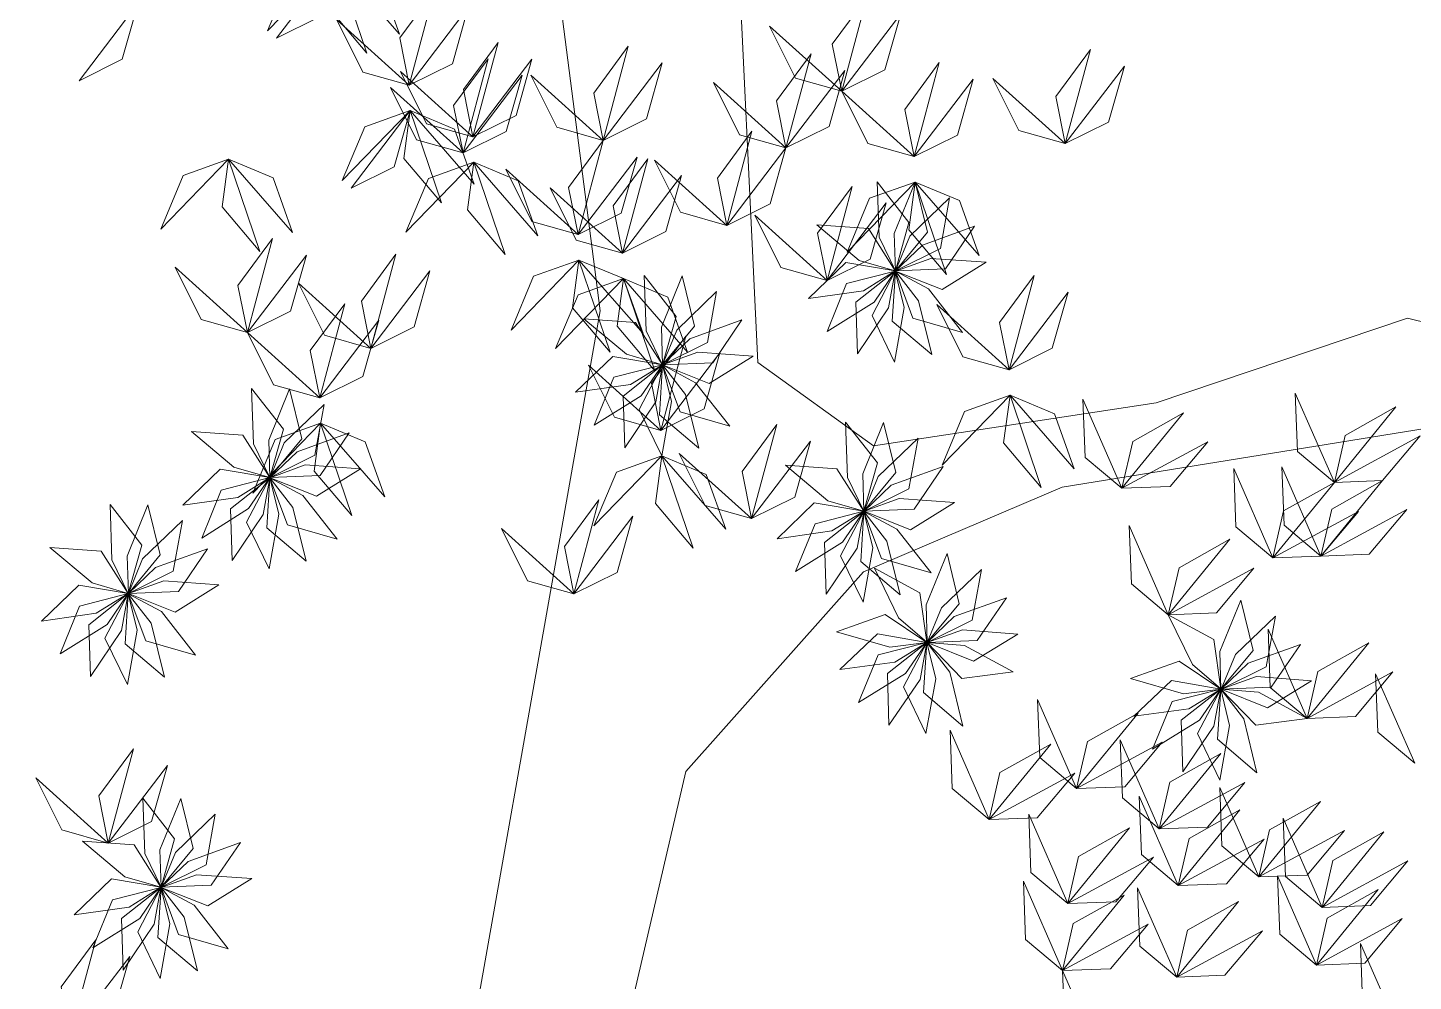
# Model space of a CAD drawing. Header units: inches. Extents: x 4350 to 28384, y -6772 to 993.
# Drawn here: x 8172.7 to 8257.9, y 709.9 to 768.6 of the extents above; entities that cross this region are included whole.
import ezdxf

# ---------------------------------------------------------------- set-up
doc = ezdxf.new("R2010")
doc.units = ezdxf.units.IN
doc.header["$MEASUREMENT"] = 0
doc.layers.add('nascosti', color=1, linetype='Continuous')

msp = doc.modelspace()

# ---------------------------------------------------------------- linework, layer by layer
at = {"layer": 'nascosti', "linetype": 'Continuous', "lineweight": 0}
for points in [[(8270.457, 747.546), (8257.55, 750.72), (8242.095, 745.502), (8224.696, 742.857), (8217.584, 747.988), (8216.181, 777.642), (8227.723, 794.451), (8241.861, 806.756), (8254.043, 824.857), (8261.696, 846.809)], [(8201.255, 802.732), (8207.9, 751.174), (8197.171, 690.524), (8179.267, 651.123), (8139.265, 658.062), (8098.536, 686.277), (8098.437, 712.068), (8092.543, 735.902), (8037.603, 771.154)], [(8268.858, 659.849), (8233.396, 659.713), (8200.555, 648.626), (8194.082, 655.049), (8203.028, 676.361), (8207.457, 698.3), (8213.167, 722.824), (8224.081, 735.117), (8236.312, 740.322), (8260.798, 744.285)]]:
    msp.add_lwpolyline(points, dxfattribs=at)
at = {"layer": 'nascosti', "lineweight": 0}
for points in [[(8191.603, 772.728), (8188.811, 771.732), (8187.429, 768.42), (8191.603, 772.728)], [(8187.972, 767.954), (8190.626, 769.275), (8191.603, 772.728), (8187.972, 767.954)], [(8191.603, 772.728), (8191.213, 769.789), (8193.529, 767.047), (8191.603, 772.728)], [(8191.603, 772.728), (8194.339, 771.587), (8195.544, 768.207), (8191.603, 772.728)], [(8196.145, 765.067), (8195.56, 767.973), (8197.687, 770.863), (8196.145, 765.067)], [(8175.838, 765.338), (8178.492, 766.66), (8179.469, 770.113), (8175.838, 765.338)], [(8196.145, 765.067), (8198.799, 766.388), (8199.776, 769.841), (8196.145, 765.067)], [(8222.755, 764.688), (8222.17, 767.594), (8224.297, 770.484), (8222.755, 764.688)], [(8196.145, 765.067), (8193.292, 765.873), (8191.693, 769.086), (8196.145, 765.067)], [(8222.755, 764.688), (8225.409, 766.009), (8226.386, 769.462), (8222.755, 764.688)], [(8222.755, 764.688), (8219.902, 765.494), (8218.303, 768.707), (8222.755, 764.688)], [(8200.064, 761.889), (8199.479, 764.795), (8201.607, 767.685), (8200.064, 761.889)], [(8208.077, 761.665), (8207.492, 764.571), (8209.62, 767.461), (8208.077, 761.665)], [(8236.503, 761.466), (8235.918, 764.373), (8238.046, 767.263), (8236.503, 761.466)], [(8199.453, 760.9), (8198.868, 763.806), (8200.996, 766.696), (8199.453, 760.9)], [(8200.064, 761.889), (8202.718, 763.21), (8203.695, 766.663), (8200.064, 761.889)], [(8208.077, 761.665), (8210.731, 762.986), (8211.708, 766.439), (8208.077, 761.665)], [(8219.317, 761.206), (8218.732, 764.112), (8220.86, 767.002), (8219.317, 761.206)], [(8227.207, 760.668), (8226.622, 763.575), (8228.749, 766.465), (8227.207, 760.668)], [(8236.503, 761.466), (8239.157, 762.788), (8240.134, 766.241), (8236.503, 761.466)], [(8200.064, 761.889), (8197.212, 762.696), (8195.612, 765.908), (8200.064, 761.889)], [(8199.453, 760.9), (8202.107, 762.221), (8203.084, 765.674), (8199.453, 760.9)], [(8208.077, 761.665), (8205.225, 762.472), (8203.625, 765.684), (8208.077, 761.665)], [(8219.317, 761.206), (8221.971, 762.527), (8222.948, 765.98), (8219.317, 761.206)], [(8227.207, 760.668), (8229.861, 761.989), (8230.838, 765.443), (8227.207, 760.668)], [(8236.503, 761.466), (8233.651, 762.273), (8232.051, 765.486), (8236.503, 761.466)], [(8199.453, 760.9), (8196.601, 761.707), (8195.001, 764.919), (8199.453, 760.9)], [(8219.317, 761.206), (8216.465, 762.013), (8214.865, 765.225), (8219.317, 761.206)], [(8227.207, 760.668), (8224.354, 761.475), (8222.755, 764.688), (8227.207, 760.668)], [(8196.197, 763.5), (8193.405, 762.504), (8192.023, 759.192), (8196.197, 763.5)], [(8192.566, 758.726), (8195.22, 760.047), (8196.197, 763.5), (8192.566, 758.726)], [(8196.197, 763.5), (8195.807, 760.561), (8198.123, 757.819), (8196.197, 763.5)], [(8196.197, 763.5), (8198.933, 762.359), (8200.139, 758.979), (8196.197, 763.5)], [(8215.687, 756.432), (8215.102, 759.338), (8217.229, 762.228), (8215.687, 756.432)], [(8206.535, 755.869), (8205.95, 758.775), (8208.077, 761.665), (8206.535, 755.869)], [(8215.687, 756.432), (8218.34, 757.753), (8219.317, 761.206), (8215.687, 756.432)], [(8185.033, 760.511), (8182.241, 759.515), (8180.859, 756.203), (8185.033, 760.511)], [(8185.033, 760.511), (8184.643, 757.572), (8186.959, 754.831), (8185.033, 760.511)], [(8185.033, 760.511), (8187.769, 759.37), (8188.974, 755.99), (8185.033, 760.511)], [(8200.116, 760.322), (8197.324, 759.326), (8195.943, 756.014), (8200.116, 760.322)], [(8200.116, 760.322), (8199.727, 757.383), (8202.042, 754.642), (8200.116, 760.322)], [(8200.116, 760.322), (8202.853, 759.181), (8204.058, 755.801), (8200.116, 760.322)], [(8206.535, 755.869), (8209.189, 757.19), (8210.166, 760.643), (8206.535, 755.869)], [(8209.271, 754.728), (8208.686, 757.634), (8210.813, 760.524), (8209.271, 754.728)], [(8215.687, 756.432), (8212.834, 757.239), (8211.234, 760.451), (8215.687, 756.432)], [(8206.535, 755.869), (8203.682, 756.676), (8202.083, 759.888), (8206.535, 755.869)], [(8209.271, 754.728), (8211.925, 756.049), (8212.902, 759.502), (8209.271, 754.728)], [(8209.271, 754.728), (8206.418, 755.535), (8204.819, 758.747), (8209.271, 754.728)], [(8221.852, 753.042), (8221.267, 755.949), (8223.395, 758.839), (8221.852, 753.042)], [(8227.259, 759.101), (8224.467, 758.106), (8223.085, 754.794), (8227.259, 759.101)], [(8224.929, 759.12), (8225.048, 755.714), (8226.052, 753.637), (8226.881, 756.608), (8224.929, 759.12)], [(8227.259, 759.101), (8225.983, 755.941), (8226.055, 753.636), (8228.021, 756.012), (8227.259, 759.101)], [(8227.259, 759.101), (8226.87, 756.163), (8229.185, 753.421), (8227.259, 759.101)], [(8227.259, 759.101), (8229.995, 757.961), (8231.201, 754.58), (8227.259, 759.101)], [(8221.852, 753.042), (8224.506, 754.364), (8225.483, 757.817), (8221.852, 753.042)], [(8229.381, 758.136), (8226.929, 755.768), (8226.057, 753.633), (8228.82, 755.004), (8229.381, 758.136)], [(8221.852, 753.042), (8219, 753.849), (8217.4, 757.062), (8221.852, 753.042)], [(8221.218, 756.471), (8223.83, 754.28), (8226.045, 753.636), (8224.392, 756.241), (8221.218, 756.471)], [(8230.926, 756.392), (8227.723, 755.226), (8226.058, 753.629), (8229.14, 753.758), (8230.926, 756.392)], [(8186.191, 749.837), (8185.606, 752.743), (8187.734, 755.633), (8186.191, 749.837)], [(8186.191, 749.837), (8188.845, 751.158), (8189.822, 754.611), (8186.191, 749.837)], [(8193.785, 748.865), (8193.201, 751.771), (8195.328, 754.661), (8193.785, 748.865)], [(8231.628, 754.169), (8228.228, 754.407), (8226.058, 753.625), (8228.926, 752.49), (8231.628, 754.169)], [(8186.191, 749.837), (8183.338, 750.644), (8181.739, 753.856), (8186.191, 749.837)], [(8193.785, 748.865), (8196.439, 750.186), (8197.416, 753.639), (8193.785, 748.865)], [(8206.587, 754.302), (8203.795, 753.306), (8202.413, 749.994), (8206.587, 754.302)], [(8206.587, 754.302), (8206.198, 751.363), (8208.513, 748.622), (8206.587, 754.302)], [(8206.587, 754.302), (8209.323, 753.161), (8210.529, 749.781), (8206.587, 754.302)], [(8220.705, 751.94), (8224.08, 752.415), (8226.041, 753.63), (8222.999, 754.145), (8220.705, 751.94)], [(8221.854, 749.912), (8224.744, 751.719), (8226.041, 753.626), (8223.053, 752.86), (8221.854, 749.912)], [(8223.728, 748.527), (8225.634, 751.353), (8226.042, 753.623), (8223.625, 751.707), (8223.728, 748.527)], [(8226.004, 748.024), (8226.595, 751.381), (8226.045, 753.621), (8224.616, 750.887), (8226.004, 748.024)], [(8228.287, 748.49), (8227.463, 751.797), (8226.049, 753.62), (8225.855, 750.541), (8228.287, 748.49)], [(8230.184, 749.845), (8228.085, 752.53), (8226.053, 753.62), (8227.127, 750.729), (8230.184, 749.845)], [(8193.785, 748.865), (8190.933, 749.672), (8189.333, 752.884), (8193.785, 748.865)], [(8209.323, 753.161), (8206.531, 752.165), (8205.149, 748.854), (8209.323, 753.161)], [(8209.323, 753.161), (8208.934, 750.222), (8211.249, 747.481), (8209.323, 753.161)], [(8209.323, 753.161), (8212.059, 752.02), (8213.265, 748.64), (8209.323, 753.161)], [(8210.605, 753.343), (8210.724, 749.937), (8211.728, 747.86), (8212.557, 750.831), (8210.605, 753.343)], [(8212.935, 753.324), (8211.658, 750.164), (8211.731, 747.858), (8213.697, 750.235), (8212.935, 753.324)], [(8233.048, 747.547), (8232.463, 750.453), (8234.591, 753.343), (8233.048, 747.547)], [(8215.056, 752.359), (8212.605, 749.991), (8211.733, 747.855), (8214.496, 749.227), (8215.056, 752.359)], [(8233.048, 747.547), (8235.702, 748.868), (8236.679, 752.321), (8233.048, 747.547)], [(8190.643, 745.818), (8190.058, 748.724), (8192.186, 751.614), (8190.643, 745.818)], [(8233.048, 747.547), (8230.196, 748.353), (8228.596, 751.566), (8233.048, 747.547)], [(8190.643, 745.818), (8193.297, 747.139), (8194.274, 750.592), (8190.643, 745.818)], [(8206.894, 750.693), (8209.505, 748.502), (8211.72, 747.859), (8210.068, 750.463), (8206.894, 750.693)], [(8216.602, 750.614), (8213.399, 749.448), (8211.734, 747.852), (8214.816, 747.981), (8216.602, 750.614)], [(8190.643, 745.818), (8187.791, 746.625), (8186.191, 749.837), (8190.643, 745.818)], [(8211.627, 743.814), (8211.042, 746.72), (8213.17, 749.61), (8211.627, 743.814)], [(8206.381, 746.163), (8209.756, 746.637), (8211.716, 747.853), (8208.675, 748.367), (8206.381, 746.163)], [(8211.627, 743.814), (8214.281, 745.135), (8215.258, 748.588), (8211.627, 743.814)], [(8217.304, 748.392), (8213.904, 748.629), (8211.734, 747.848), (8214.601, 746.712), (8217.304, 748.392)], [(8211.627, 743.814), (8208.775, 744.62), (8207.175, 747.833), (8211.627, 743.814)], [(8207.53, 744.135), (8210.42, 745.941), (8211.716, 747.849), (8208.729, 747.082), (8207.53, 744.135)], [(8209.404, 742.75), (8211.31, 745.576), (8211.718, 747.846), (8209.301, 745.93), (8209.404, 742.75)], [(8211.68, 742.247), (8212.271, 745.603), (8211.721, 747.843), (8210.292, 745.11), (8211.68, 742.247)], [(8213.963, 742.713), (8213.138, 746.02), (8211.725, 747.842), (8211.531, 744.764), (8213.963, 742.713)], [(8215.86, 744.067), (8213.761, 746.753), (8211.728, 747.843), (8212.803, 744.952), (8215.86, 744.067)], [(8186.452, 746.4), (8186.571, 742.993), (8187.575, 740.917), (8188.405, 743.887), (8186.452, 746.4)], [(8188.782, 746.381), (8187.506, 743.22), (8187.578, 740.915), (8189.545, 743.291), (8188.782, 746.381)], [(8233.101, 745.98), (8230.308, 744.984), (8228.927, 741.672), (8233.101, 745.98)], [(8233.101, 745.98), (8232.711, 743.041), (8235.027, 740.3), (8233.101, 745.98)], [(8233.101, 745.98), (8235.837, 744.839), (8237.042, 741.459), (8233.101, 745.98)], [(8253.057, 740.617), (8250.788, 742.525), (8250.65, 746.11), (8253.057, 740.617)], [(8190.904, 745.415), (8188.452, 743.048), (8187.581, 740.912), (8190.344, 742.283), (8190.904, 745.415)], [(8239.988, 740.249), (8237.719, 742.157), (8237.581, 745.743), (8239.988, 740.249)], [(8253.057, 740.617), (8253.718, 743.507), (8256.845, 745.267), (8253.057, 740.617)], [(8190.696, 744.251), (8187.903, 743.255), (8186.522, 739.943), (8190.696, 744.251)], [(8190.696, 744.251), (8190.306, 741.312), (8192.621, 738.571), (8190.696, 744.251)], [(8190.696, 744.251), (8193.432, 743.11), (8194.637, 739.73), (8190.696, 744.251)], [(8217.206, 738.384), (8216.621, 741.29), (8218.749, 744.18), (8217.206, 738.384)], [(8222.991, 744.328), (8223.11, 740.922), (8224.114, 738.845), (8224.944, 741.816), (8222.991, 744.328)], [(8225.322, 744.309), (8224.045, 741.149), (8224.118, 738.844), (8226.084, 741.22), (8225.322, 744.309)], [(8239.988, 740.249), (8240.649, 743.139), (8243.776, 744.899), (8239.988, 740.249)], [(8182.742, 743.75), (8185.353, 741.559), (8187.568, 740.915), (8185.915, 743.52), (8182.742, 743.75)], [(8192.449, 743.671), (8189.246, 742.505), (8187.582, 740.908), (8190.663, 741.037), (8192.449, 743.671)], [(8227.443, 743.344), (8224.992, 740.976), (8224.12, 738.841), (8226.883, 740.212), (8227.443, 743.344)], [(8253.057, 740.617), (8256.02, 740.731), (8258.329, 743.477), (8253.057, 740.617)], [(8217.206, 738.384), (8214.354, 739.191), (8212.754, 742.403), (8217.206, 738.384)], [(8217.206, 738.384), (8219.86, 739.705), (8220.837, 743.158), (8217.206, 738.384)], [(8239.988, 740.249), (8242.95, 740.363), (8245.26, 743.109), (8239.988, 740.249)], [(8193.151, 741.448), (8189.751, 741.686), (8187.581, 740.905), (8190.449, 739.769), (8193.151, 741.448)], [(8211.68, 742.247), (8208.887, 741.251), (8207.506, 737.939), (8211.68, 742.247)], [(8211.68, 742.247), (8211.29, 739.308), (8213.606, 736.566), (8211.68, 742.247)], [(8211.68, 742.247), (8214.416, 741.106), (8215.621, 737.726), (8211.68, 742.247)], [(8219.281, 741.678), (8221.892, 739.488), (8224.107, 738.844), (8222.455, 741.449), (8219.281, 741.678)], [(8228.989, 741.599), (8225.786, 740.434), (8224.121, 738.837), (8227.203, 738.966), (8228.989, 741.599)], [(8252.231, 736.08), (8249.962, 737.988), (8249.824, 741.574), (8252.231, 736.08)], [(8182.228, 739.219), (8185.603, 739.694), (8187.564, 740.909), (8184.522, 741.424), (8182.228, 739.219)], [(8183.377, 737.191), (8186.267, 738.998), (8187.564, 740.906), (8184.576, 740.139), (8183.377, 737.191)], [(8185.251, 735.806), (8187.157, 738.632), (8187.566, 740.902), (8185.148, 738.987), (8185.251, 735.806)], [(8187.527, 735.303), (8188.119, 738.66), (8187.568, 740.9), (8186.139, 738.167), (8187.527, 735.303)], [(8189.811, 735.769), (8188.986, 739.076), (8187.572, 740.899), (8187.378, 737.821), (8189.811, 735.769)], [(8191.707, 737.124), (8189.609, 739.809), (8187.576, 740.899), (8188.651, 738.008), (8191.707, 737.124)], [(8249.269, 735.967), (8247, 737.874), (8246.862, 741.46), (8249.269, 735.967)], [(8252.231, 736.08), (8252.893, 738.97), (8256.02, 740.731), (8252.231, 736.08)], [(8249.269, 735.967), (8249.93, 738.856), (8253.057, 740.617), (8249.269, 735.967)], [(8177.74, 739.262), (8177.859, 735.856), (8178.863, 733.779), (8179.693, 736.75), (8177.74, 739.262)], [(8180.071, 739.243), (8178.794, 736.083), (8178.867, 733.778), (8180.833, 736.154), (8180.071, 739.243)], [(8206.273, 733.752), (8205.688, 736.658), (8207.816, 739.548), (8206.273, 733.752)], [(8218.768, 737.148), (8222.143, 737.623), (8224.103, 738.838), (8221.062, 739.353), (8218.768, 737.148)], [(8229.691, 739.377), (8226.291, 739.615), (8224.12, 738.833), (8226.988, 737.698), (8229.691, 739.377)], [(8182.192, 738.278), (8179.74, 735.91), (8178.869, 733.775), (8181.632, 735.146), (8182.192, 738.278)], [(8206.273, 733.752), (8208.927, 735.073), (8209.904, 738.526), (8206.273, 733.752)], [(8219.916, 735.12), (8222.807, 736.927), (8224.103, 738.834), (8221.116, 738.068), (8219.916, 735.12)], [(8221.791, 733.735), (8223.696, 736.561), (8224.105, 738.831), (8221.688, 736.915), (8221.791, 733.735)], [(8224.066, 733.232), (8224.658, 736.589), (8224.108, 738.829), (8222.679, 736.095), (8224.066, 733.232)], [(8226.35, 733.698), (8225.525, 737.005), (8224.111, 738.828), (8223.918, 735.749), (8226.35, 733.698)], [(8228.247, 735.052), (8226.148, 737.738), (8224.115, 738.828), (8225.19, 735.937), (8228.247, 735.052)], [(8249.269, 735.967), (8252.231, 736.08), (8254.541, 738.827), (8249.269, 735.967)], [(8252.231, 736.08), (8255.194, 736.194), (8257.503, 738.941), (8252.231, 736.08)], [(8206.273, 733.752), (8203.421, 734.559), (8201.821, 737.771), (8206.273, 733.752)], [(8242.837, 732.466), (8240.568, 734.373), (8240.43, 737.959), (8242.837, 732.466)], [(8174.03, 736.613), (8176.641, 734.422), (8178.856, 733.778), (8177.204, 736.383), (8174.03, 736.613)], [(8183.738, 736.534), (8180.535, 735.368), (8178.87, 733.771), (8181.952, 733.9), (8183.738, 736.534)], [(8242.837, 732.466), (8243.498, 735.356), (8246.625, 737.116), (8242.837, 732.466)], [(8229.228, 736.23), (8227.937, 733.075), (8227.999, 730.769), (8229.976, 733.137), (8229.228, 736.23)], [(8224.757, 735.339), (8226.237, 732.268), (8227.992, 730.771), (8227.556, 733.825), (8224.757, 735.339)], [(8231.345, 735.255), (8228.883, 732.898), (8228.001, 730.766), (8230.77, 732.125), (8231.345, 735.255)], [(8242.837, 732.466), (8245.799, 732.579), (8248.109, 735.326), (8242.837, 732.466)], [(8173.516, 732.082), (8176.892, 732.557), (8178.852, 733.772), (8175.811, 734.287), (8173.516, 732.082)], [(8184.44, 734.311), (8181.04, 734.549), (8178.869, 733.767), (8181.737, 732.632), (8184.44, 734.311)], [(8174.665, 730.054), (8177.556, 731.861), (8178.852, 733.768), (8175.865, 733.002), (8174.665, 730.054)], [(8176.54, 728.669), (8178.445, 731.495), (8178.854, 733.765), (8176.436, 731.849), (8176.54, 728.669)], [(8178.815, 728.166), (8179.407, 731.523), (8178.857, 733.763), (8177.428, 731.029), (8178.815, 728.166)], [(8181.099, 728.632), (8180.274, 731.939), (8178.86, 733.762), (8178.666, 730.683), (8181.099, 728.632)], [(8182.995, 729.987), (8180.897, 732.672), (8178.864, 733.762), (8179.939, 730.871), (8182.995, 729.987)], [(8232.882, 733.503), (8229.674, 732.352), (8228.002, 730.763), (8231.084, 730.878), (8232.882, 733.503)], [(8247.309, 733.357), (8246.017, 730.202), (8246.079, 727.896), (8248.057, 730.264), (8247.309, 733.357)], [(8222.427, 731.419), (8225.699, 730.465), (8227.986, 730.767), (8225.425, 732.486), (8222.427, 731.419)], [(8242.837, 732.466), (8244.317, 729.395), (8246.072, 727.898), (8245.636, 730.952), (8242.837, 732.466)], [(8249.426, 732.382), (8246.963, 730.025), (8246.082, 727.894), (8248.851, 729.252), (8249.426, 732.382)], [(8233.574, 731.277), (8230.175, 731.53), (8228.001, 730.759), (8230.864, 729.61), (8233.574, 731.277)], [(8251.382, 726.09), (8249.113, 727.997), (8248.974, 731.583), (8251.382, 726.09)], [(8222.641, 729.099), (8226.018, 729.558), (8227.984, 730.764), (8224.945, 731.293), (8222.641, 729.099)], [(8223.78, 727.066), (8226.679, 728.858), (8227.984, 730.76), (8224.993, 730.007), (8223.78, 727.066)], [(8225.648, 725.672), (8227.567, 728.489), (8227.986, 730.757), (8225.56, 728.852), (8225.648, 725.672)], [(8227.922, 725.158), (8228.529, 728.512), (8227.989, 730.755), (8226.547, 728.028), (8227.922, 725.158)], [(8230.207, 725.613), (8229.398, 728.924), (8227.992, 730.754), (8227.784, 727.676), (8230.207, 725.613)], [(8233.301, 728.963), (8230.299, 730.576), (8227.999, 730.756), (8230.147, 728.542), (8233.301, 728.963)], [(8250.963, 730.63), (8247.755, 729.479), (8246.082, 727.89), (8249.165, 728.005), (8250.963, 730.63)], [(8251.382, 726.09), (8252.043, 728.98), (8255.17, 730.74), (8251.382, 726.09)], [(8240.507, 728.547), (8243.779, 727.592), (8246.066, 727.895), (8243.505, 729.614), (8240.507, 728.547)], [(8251.382, 726.09), (8254.344, 726.203), (8256.654, 728.95), (8251.382, 726.09)], [(8257.997, 723.328), (8255.728, 725.236), (8255.59, 728.822), (8257.997, 723.328)], [(8240.721, 726.226), (8244.099, 726.685), (8246.065, 727.891), (8243.026, 728.42), (8240.721, 726.226)], [(8241.861, 724.193), (8244.76, 725.986), (8246.065, 727.887), (8243.074, 727.134), (8241.861, 724.193)], [(8251.655, 728.404), (8248.256, 728.658), (8246.082, 727.886), (8248.944, 726.737), (8251.655, 728.404)], [(8237.198, 721.766), (8234.929, 723.673), (8234.791, 727.259), (8237.198, 721.766)], [(8243.729, 722.799), (8245.648, 725.616), (8246.066, 727.884), (8243.64, 725.979), (8243.729, 722.799)], [(8246.002, 722.285), (8246.609, 725.639), (8246.069, 727.882), (8244.628, 725.155), (8246.002, 722.285)], [(8248.288, 722.741), (8247.478, 726.052), (8246.073, 727.881), (8245.865, 724.803), (8248.288, 722.741)], [(8251.382, 726.09), (8248.379, 727.704), (8246.08, 727.883), (8248.228, 725.669), (8251.382, 726.09)], [(8237.198, 721.766), (8237.859, 724.655), (8240.986, 726.416), (8237.198, 721.766)], [(8231.818, 719.859), (8229.549, 721.766), (8229.411, 725.352), (8231.818, 719.859)], [(8231.818, 719.859), (8232.479, 722.748), (8235.606, 724.509), (8231.818, 719.859)], [(8237.198, 721.766), (8240.16, 721.879), (8242.47, 724.626), (8237.198, 721.766)], [(8242.281, 719.28), (8240.012, 721.188), (8239.874, 724.774), (8242.281, 719.28)], [(8177.635, 718.415), (8177.05, 721.321), (8179.178, 724.211), (8177.635, 718.415)], [(8242.281, 719.28), (8242.942, 722.17), (8246.069, 723.93), (8242.281, 719.28)], [(8177.635, 718.415), (8180.289, 719.736), (8181.266, 723.189), (8177.635, 718.415)], [(8177.635, 718.415), (8174.783, 719.222), (8173.183, 722.434), (8177.635, 718.415)], [(8231.818, 719.859), (8234.78, 719.972), (8237.09, 722.719), (8231.818, 719.859)], [(8242.281, 719.28), (8245.244, 719.394), (8247.553, 722.14), (8242.281, 719.28)], [(8179.759, 721.18), (8179.878, 717.774), (8180.882, 715.697), (8181.711, 718.668), (8179.759, 721.18)], [(8182.089, 721.161), (8180.813, 718.001), (8180.885, 715.695), (8182.851, 718.072), (8182.089, 721.161)], [(8243.455, 715.798), (8241.186, 717.706), (8241.048, 721.292), (8243.455, 715.798)], [(8248.409, 716.33), (8246.14, 718.238), (8246.002, 721.824), (8248.409, 716.33)], [(8243.455, 715.798), (8244.116, 718.688), (8247.243, 720.448), (8243.455, 715.798)], [(8248.409, 716.33), (8249.07, 719.22), (8252.197, 720.981), (8248.409, 716.33)], [(8184.211, 720.196), (8181.759, 717.828), (8180.887, 715.692), (8183.65, 717.064), (8184.211, 720.196)], [(8236.658, 714.689), (8234.389, 716.597), (8234.251, 720.183), (8236.658, 714.689)], [(8236.658, 714.689), (8234.389, 716.597), (8234.251, 720.183), (8236.658, 714.689)], [(8252.307, 714.454), (8250.038, 716.362), (8249.9, 719.948), (8252.307, 714.454)], [(8176.048, 718.53), (8178.659, 716.339), (8180.875, 715.696), (8179.222, 718.3), (8176.048, 718.53)], [(8236.658, 714.689), (8237.319, 717.579), (8240.446, 719.34), (8236.658, 714.689)], [(8236.658, 714.689), (8237.319, 717.579), (8240.446, 719.34), (8236.658, 714.689)], [(8243.455, 715.798), (8246.418, 715.912), (8248.727, 718.658), (8243.455, 715.798)], [(8248.409, 716.33), (8251.371, 716.444), (8253.681, 719.191), (8248.409, 716.33)], [(8252.307, 714.454), (8252.968, 717.344), (8256.095, 719.104), (8252.307, 714.454)], [(8185.756, 718.451), (8182.553, 717.285), (8180.888, 715.689), (8183.97, 715.818), (8185.756, 718.451)], [(8236.658, 714.689), (8239.62, 714.803), (8241.93, 717.55), (8236.658, 714.689)], [(8236.658, 714.689), (8239.62, 714.803), (8241.93, 717.55), (8236.658, 714.689)], [(8252.307, 714.454), (8255.269, 714.568), (8257.579, 717.314), (8252.307, 714.454)], [(8175.535, 714), (8178.91, 714.474), (8180.87, 715.69), (8177.829, 716.204), (8175.535, 714)], [(8186.458, 716.229), (8183.058, 716.466), (8180.888, 715.685), (8183.755, 714.549), (8186.458, 716.229)], [(8236.33, 710.564), (8234.061, 712.472), (8233.923, 716.058), (8236.33, 710.564)], [(8251.958, 710.903), (8249.689, 712.811), (8249.551, 716.396), (8251.958, 710.903)], [(8176.684, 711.972), (8179.574, 713.778), (8180.871, 715.686), (8177.883, 714.919), (8176.684, 711.972)], [(8178.558, 710.587), (8180.464, 713.413), (8180.872, 715.683), (8178.455, 713.767), (8178.558, 710.587)], [(8180.834, 710.084), (8181.425, 713.44), (8180.875, 715.68), (8179.446, 712.947), (8180.834, 710.084)], [(8183.117, 710.55), (8182.293, 713.857), (8180.879, 715.679), (8180.685, 712.601), (8183.117, 710.55)], [(8185.014, 711.904), (8182.915, 714.59), (8180.882, 715.68), (8181.957, 712.789), (8185.014, 711.904)], [(8236.33, 710.564), (8236.992, 713.454), (8240.119, 715.214), (8236.33, 710.564)], [(8243.36, 710.157), (8241.091, 712.065), (8240.953, 715.651), (8243.36, 710.157)], [(8251.958, 710.903), (8252.619, 713.793), (8255.746, 715.553), (8251.958, 710.903)], [(8243.36, 710.157), (8244.021, 713.047), (8247.148, 714.807), (8243.36, 710.157)], [(8236.33, 710.564), (8239.293, 710.678), (8241.602, 713.424), (8236.33, 710.564)], [(8251.958, 710.903), (8254.921, 711.017), (8257.23, 713.763), (8251.958, 710.903)], [(8243.36, 710.157), (8246.322, 710.271), (8248.632, 713.017), (8243.36, 710.157)], [(8175.317, 706.662), (8174.732, 709.568), (8176.859, 712.458), (8175.317, 706.662)], [(8257.061, 706.744), (8254.792, 708.652), (8254.654, 712.238), (8257.061, 706.744)], [(8175.317, 706.662), (8177.971, 707.983), (8178.948, 711.436), (8175.317, 706.662)], [(8238.738, 705.07), (8236.469, 706.978), (8236.33, 710.564), (8238.738, 705.07)]]:
    msp.add_lwpolyline(points, dxfattribs=at)

doc.saveas('drawing.dxf')
